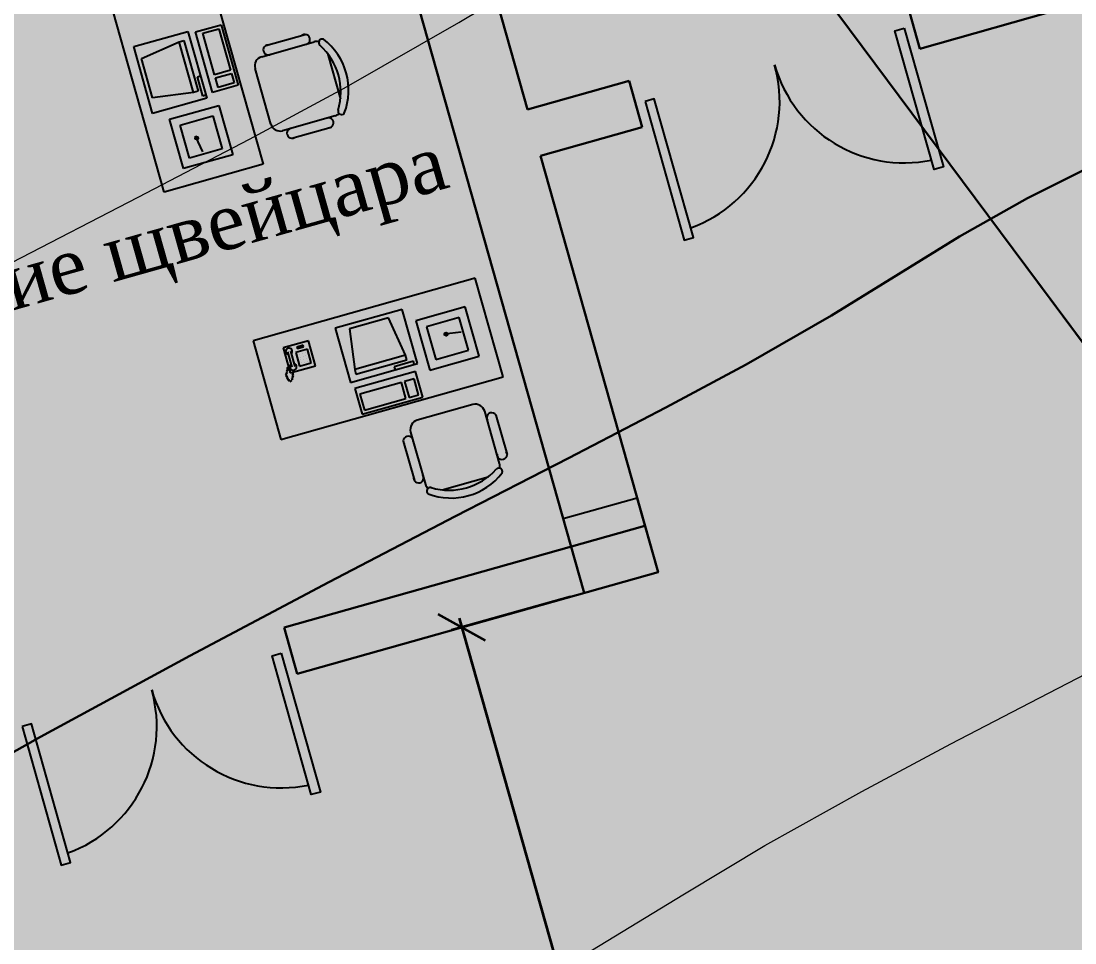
# Model space of a CAD drawing. Header units: millimetres. Extents: x 474337 to 1180020, y 4124662 to 4776603.
# Drawn here: x 802781 to 808259, y 4443696 to 4448492 of the extents above; entities that cross this region are included whole.
import ezdxf

# ---------------------------------------------------------------- set-up
doc = ezdxf.new("R2010")
doc.units = ezdxf.units.MM
doc.header["$PDMODE"] = 32
doc.header["$PDSIZE"] = 0.33
for name, color, linetype in [('(031) Горизонтали', 42, 'Continuous'), ('(040) Ограда', 7, 'Continuous'), ('ШРИФТ', 7, 'Continuous')]:
    doc.layers.add(name, color=color, linetype=linetype)
doc.layers.add('(032) Горизонтали утолщенные', color=32, linetype='Continuous', lineweight=30)
doc.styles.add('GENERATED_STYLE_1', font='times.ttf')
doc.styles.add('J~stule', font='dutch.ttf')
doc.linetypes.add('ОГРАДА_V_ПРОВ', pattern='A,2.5,["v",Standard,S=1,R=0,X=0,Y=0],5,["v",Standard,S=1,R=180,X=0,Y=0],2.5', length=10)
doc.dimstyles.new('J~style', dxfattribs={"dimscale": 100, "dimtxt": 2.5, "dimasz": 2, "dimexe": 0.55, "dimexo": 0.725, "dimtad": 1, "dimdec": 0, "dimdsep": 46, "dimtxsty": 'J~stule', "dimblk": 'OBLIQUE', "dimcen": 2, "dimdle": 0.5, "dimadec": 0, "dimazin": 0, "dimtfac": 1, "dimtdec": 0, "dimtmove": 0, "dimatfit": 3, "dimfxl": 1, "dimarcsym": 0})

# ---------------------------------------------------------------- blocks, each defined once
blk = doc.blocks.new('_Oblique')
at = {"color": 0, "linetype": 'ByBlock', "lineweight": -2}
blk.add_line((-0.5, -0.5), (0.5, 0.5), dxfattribs=at)
blk = doc.blocks.new('*D184')
at = {"color": 0, "lineweight": -2, "transparency": 16777216}
for p, q in [((3392703.1, -519833.5), (3392060.6, -519833.5)), ((3392115.6, -519783.5), (3392115.6, -525483.5)), ((3392703.1, -525433.5), (3392060.6, -525433.5))]:
    blk.add_line(p, q, dxfattribs=at)
at = {"layer": 'Defpoints', "color": 0, "lineweight": 30, "transparency": 16777216}
for p in [(3392775.6, -519833.5), (3392115.6, -525433.5), (3392775.6, -525433.5)]:
    blk.add_point(p, dxfattribs=at)
at = {"color": 0, "lineweight": -2, "transparency": 16777216, "xscale": 200, "yscale": 200, "zscale": 200}
for p, rotation in [((3392115.6, -519833.5), 90), ((3392115.6, -525433.5), 270)]:
    blk.add_blockref('_Oblique', p, dxfattribs=dict(at, rotation=rotation))
at = {"color": 0, "transparency": 16777216, "insert": (3391922.9, -522633.5), "char_height": 250, "attachment_point": 5, "rotation": 90, "style": 'J~stule'}
blk.add_mtext('5600', dxfattribs=at)
blk = doc.blocks.new('*D178')
at = {"color": 0, "lineweight": -2, "transparency": 16777216}
for p, q in [((3395457.1, -517383.5), (3395457.1, -515683.5)), ((3395428.1, -515733.5), (3395402.1, -515733.5)), ((3395428.1, -517333.5), (3395402.1, -517333.5))]:
    blk.add_line(p, q, dxfattribs=at)
at = {"layer": 'Defpoints', "color": 0, "lineweight": 30, "transparency": 16777216}
for p in [(3395457.1, -515733.5), (3395500.6, -515733.5), (3395500.6, -517333.5)]:
    blk.add_point(p, dxfattribs=at)
at = {"color": 0, "lineweight": -2, "transparency": 16777216, "xscale": 200, "yscale": 200, "zscale": 200}
for p, rotation in [((3395457.1, -515733.5), 90), ((3395457.1, -517333.5), 270)]:
    blk.add_blockref('_Oblique', p, dxfattribs=dict(at, rotation=rotation))
at = {"color": 0, "transparency": 16777216, "insert": (3395266.2, -516533.5), "char_height": 250, "attachment_point": 5, "rotation": 90, "style": 'J~stule'}
blk.add_mtext('1600', dxfattribs=at)
blk = doc.blocks.new('dfgfdgf')
h = blk.add_hatch(color=256)
h.dxf.hatch_style = 1
h.paths.add_polyline_path([(3393175.57, -519833.49), (3393175.57, -519433.49), (3392775.57, -519433.49), (3392775.57, -519833.49)])
for p, q in [((3391242.23, -517233.5), (3391242.23, -516033.5)), ((3391775.56, -516033.5), (3391775.56, -517233.5)), ((3391294.74, -516824.39), (3391294.74, -516462.55)), ((3391294.74, -516462.55), (3391587.66, -516462.55)), ((3391587.66, -516462.55), (3391587.66, -516824.39)), ((3391624.81, -516803.39), (3391624.81, -516476.01)), ((3391624.81, -516476.01), (3391762.66, -516476.01)), ((3391762.66, -516476.01), (3391762.66, -516803.39)), ((3391317.14, -516532.88), (3391529.33, -516501.8)), ((3391317.14, -516744.8), (3391317.14, -516532.88)), ((3391529.33, -516501.8), (3391553.69, -516501.8)), ((3391529.33, -516776.8), (3391529.33, -516501.8)), ((3391553.69, -516501.8), (3391553.69, -516776.8)), ((3391659.28, -516717.24), (3391659.28, -516493.24)), ((3391659.28, -516493.24), (3391745.43, -516493.24)), ((3391745.43, -516493.24), (3391745.43, -516717.24)), ((3391956.41, -516643.47), (3392168.91, -516643.47)), ((3391570.43, -516703.78), (3391587.66, -516703.78)), ((3391570.43, -516807.16), (3391570.43, -516703.78)), ((3391920.99, -516693.47), (3392204.33, -516693.47)), ((3391529.33, -516776.8), (3391317.14, -516744.8)), ((3391745.43, -516717.24), (3391659.28, -516717.24)), ((3391659.28, -516786.16), (3391659.28, -516734.47)), ((3391659.28, -516734.47), (3391745.43, -516734.47)), ((3391745.43, -516734.47), (3391745.43, -516786.16)), ((3391870.99, -517043.47), (3391870.99, -516743.47)), ((3391553.69, -516776.8), (3391529.33, -516776.8)), ((3391587.66, -516807.16), (3391570.43, -516807.16)), ((3391762.66, -516803.39), (3391624.81, -516803.39)), ((3391745.43, -516786.16), (3391659.28, -516786.16)), ((3392254.33, -516769.47), (3392254.33, -517017.47)), ((3391587.66, -516824.39), (3391294.74, -516824.39)), ((3391370.99, -516876.8), (3391637.66, -516876.8)), ((3391370.99, -517143.47), (3391370.99, -516876.8)), ((3391415.44, -516921.25), (3391593.22, -516921.25)), ((3391415.44, -517099.03), (3391415.44, -516921.25)), ((3391593.22, -516921.25), (3391593.22, -517099.03)), ((3391637.66, -516876.8), (3391637.66, -517143.47)), ((3391483.39, -517029.5), (3391478.57, -516996.52)), ((3391491.83, -517087.22), (3391483.39, -517029.5)), ((3392204.33, -517093.47), (3391920.99, -517093.47)), ((3391637.66, -517143.47), (3391370.99, -517143.47)), ((3391593.22, -517099.03), (3391415.44, -517099.03)), ((3391956.41, -517144.17), (3392168.91, -517144.17)), ((3391775.56, -517233.5), (3391242.23, -517233.5)), ((3392675.57, -518104.74), (3391475.57, -518104.74)), ((3391475.57, -518104.74), (3391475.57, -518638.08)), ((3392675.57, -518638.08), (3392675.57, -518104.74)), ((3391753.38, -518181.78), (3391616.63, -518181.78)), ((3391616.63, -518181.78), (3391616.63, -518316.84)), ((3391753.38, -518316.84), (3391753.38, -518181.78)), ((3392266.46, -518157.25), (3391904.62, -518157.25)), ((3391904.62, -518157.25), (3391904.62, -518450.18)), ((3391974.96, -518179.66), (3391943.87, -518391.84)), ((3392186.87, -518179.66), (3391974.96, -518179.66)), ((3392218.87, -518391.84), (3392186.87, -518179.66)), ((3392266.46, -518450.18), (3392266.46, -518157.25)), ((3391631.93, -518207.85), (3391631.93, -518291.19)), ((3391648.59, -518207.85), (3391648.59, -518291.19)), ((3391735.71, -518223.03), (3391673.21, -518223.03)), ((3391673.21, -518223.03), (3391673.21, -518295.95)), ((3391720.09, -518196.99), (3391686.23, -518196.99)), ((3391686.23, -518196.99), (3391686.23, -518204.81)), ((3391686.23, -518204.81), (3391720.09, -518204.81)), ((3391688.84, -518236.06), (3391688.84, -518236.06)), ((3391704.46, -518236.06), (3391704.46, -518236.06)), ((3391720.09, -518204.81), (3391720.09, -518196.99)), ((3391720.09, -518236.06), (3391720.09, -518236.06)), ((3391735.71, -518295.95), (3391735.71, -518223.03)), ((3392318.87, -518233.51), (3392318.87, -518500.18)), ((3392585.54, -518233.51), (3392318.87, -518233.51)), ((3392585.54, -518500.18), (3392585.54, -518233.51)), ((3391608.34, -518299.79), (3391598.34, -518303.12)), ((3391611.67, -518293.12), (3391601.67, -518296.46)), ((3391615.01, -518286.46), (3391605.01, -518289.79)), ((3391673.21, -518295.95), (3391735.71, -518295.95)), ((3391688.84, -518251.68), (3391688.84, -518251.68)), ((3391688.84, -518267.31), (3391688.84, -518267.31)), ((3391688.84, -518282.93), (3391688.84, -518282.93)), ((3391704.46, -518251.68), (3391704.46, -518251.68)), ((3391704.46, -518267.31), (3391704.46, -518267.31)), ((3391704.46, -518282.93), (3391704.46, -518282.93)), ((3391720.09, -518251.68), (3391720.09, -518251.68)), ((3391720.09, -518267.31), (3391720.09, -518267.31)), ((3391720.09, -518282.93), (3391720.09, -518282.93)), ((3392363.32, -518277.96), (3392363.32, -518455.73)), ((3392541.1, -518277.96), (3392363.32, -518277.96)), ((3392541.1, -518455.73), (3392541.1, -518277.96)), ((3391598.34, -518319.79), (3391588.34, -518323.12)), ((3391598.34, -518326.46), (3391588.34, -518329.79)), ((3391598.34, -518333.12), (3391588.34, -518336.46)), ((3391598.34, -518339.79), (3391588.34, -518343.12)), ((3391601.67, -518313.12), (3391591.67, -518316.46)), ((3391601.67, -518346.46), (3391591.67, -518349.79)), ((3391605.01, -518306.46), (3391595.01, -518309.79)), ((3391605.01, -518353.12), (3391595.01, -518356.46)), ((3391621.67, -518349.79), (3391611.67, -518353.12)), ((3391625.01, -518343.12), (3391615.01, -518346.46)), ((3391616.63, -518316.84), (3391753.38, -518316.84)), ((3391628.34, -518336.46), (3391618.34, -518339.79)), ((3391631.67, -518329.79), (3391621.67, -518333.12)), ((3391634.35, -518307.49), (3391628.34, -518326.46)), ((3392471.57, -518345.91), (3392438.59, -518341.09)), ((3392529.29, -518354.34), (3392471.57, -518345.91)), ((3391612.85, -518357.87), (3391602.85, -518361.2)), ((3391943.87, -518391.84), (3391943.87, -518416.21)), ((3392218.87, -518391.84), (3391943.87, -518391.84)), ((3392218.87, -518416.21), (3392218.87, -518391.84)), ((3391904.62, -518450.18), (3392266.46, -518450.18)), ((3391943.87, -518416.21), (3392218.87, -518416.21)), ((3392145.85, -518432.95), (3392145.85, -518450.18)), ((3392249.23, -518432.95), (3392145.85, -518432.95)), ((3392249.23, -518450.18), (3392249.23, -518432.95)), ((3392363.32, -518455.73), (3392541.1, -518455.73)), ((3392245.46, -518487.33), (3391918.08, -518487.33)), ((3391918.08, -518487.33), (3391918.08, -518625.18)), ((3392245.46, -518625.18), (3392245.46, -518487.33)), ((3392318.87, -518500.18), (3392585.54, -518500.18)), ((3392159.31, -518521.79), (3391935.31, -518521.79)), ((3391935.31, -518521.79), (3391935.31, -518607.95)), ((3392159.31, -518607.95), (3392159.31, -518521.79)), ((3392228.23, -518521.79), (3392176.54, -518521.79)), ((3392176.54, -518521.79), (3392176.54, -518607.95)), ((3392228.23, -518607.95), (3392228.23, -518521.79)), ((3391918.08, -518625.18), (3392245.46, -518625.18)), ((3391935.31, -518607.95), (3392159.31, -518607.95)), ((3392176.54, -518607.95), (3392228.23, -518607.95)), ((3391475.57, -518638.08), (3392675.57, -518638.08)), ((3392485.54, -518733.51), (3392185.54, -518733.51)), ((3392135.54, -518783.51), (3392135.54, -519066.84)), ((3392535.54, -519066.84), (3392535.54, -518783.51)), ((3392085.54, -518818.93), (3392085.54, -519031.43)), ((3392586.24, -518818.93), (3392586.24, -519031.43)), ((3392211.54, -519116.84), (3392459.54, -519116.84))]:
    blk.add_line(p, q)
at = {"lineweight": 30}
for p, q in [((3393175.57, -517333.49), (3393725.57, -517333.49)), ((3393725.57, -517333.49), (3393725.57, -517583.49)), ((3395225.57, -517333.49), (3395225.57, -517583.49)), ((3393175.57, -517583.49, -112.85), (3393725.57, -517583.49, -82.57)), ((3395225.57, -517583.49), (3396025.57, -517583.49, 44.04)), ((3391225.57, -519583.49), (3391225.57, -519833.49))]:
    blk.add_line(p, q, dxfattribs=at)
for points in [[(3393725.57, -511433.49), (3392775.57, -511433.49), (3392775.57, -519833.49)], [(3393725.57, -511833.49), (3393175.57, -511833.49), (3393175.57, -517333.49)], [(3393175.57, -517583.49), (3393175.57, -519833.49)], [(3393175.57, -519583.49), (3393175.57, -519583.49), (3391225.57, -519583.49)], [(3393175.57, -519833.49), (3393175.57, -519833.49), (3391225.57, -519833.49)]]:
    blk.add_lwpolyline(points, dxfattribs=at)
for points in [[(3393775.57, -517458.49), (3393775.57, -518208.49), (3393825.57, -518208.49), (3393825.57, -517458.49)], [(3395175.57, -517458.49), (3395175.57, -518208.49), (3395125.57, -518208.49), (3395125.57, -517458.49)], [(3392775.57, -519433.49), (3392775.57, -519833.49), (3393175.57, -519833.49), (3393175.57, -519433.49)], [(3389775.57, -519708.49), (3389775.57, -520458.49), (3389825.57, -520458.49), (3389825.57, -519708.49)], [(3391175.57, -519708.49), (3391175.57, -520458.49), (3391125.57, -520458.49), (3391125.57, -519708.49)]]:
    blk.add_lwpolyline(points, close=True)
for centre in [(3391480.38, -517008.89), (3392450.96, -518342.9)]:
    blk.add_circle(centre, 8.33)
for centre, radius, start, end in [((3391963.7, -516668.47), 26.04, 73.73979, 286.26021), ((3392161.62, -516668.47), 26.04, 253.73979, 106.26021), ((3391920.99, -516743.47), 50, 90, 180), ((3392204.33, -516743.47), 50, 62.41556, 90), ((3392243.4, -516708.13), 18.28, 53.30993, 212.02741), ((3391987.66, -516893.47), 333.33, 323.1301, 36.8699), ((3391951.39, -516893.47), 327.34, 327.57575, 32.42425), ((3391920.99, -517043.47), 50, 180, 270), ((3391963.7, -517119.17), 26.04, 73.73979, 286.26021), ((3392161.62, -517119.17), 26.04, 253.73979, 106.26021), ((3392204.33, -517043.47), 50, 270, 297.58444), ((3392243.4, -517078.81), 18.28, 147.97259, 306.69007), ((3393775.57, -517458.49), 700, 274.09604, 0), ((3395175.57, -517458.49), 700, 180, 265.90396), ((3391640.26, -518207.85), 17.47, 298.49146, 241.50854), ((3391640.26, -518291.19), 17.47, 118.49146, 61.50854), ((3392185.54, -518783.51), 50, 90, 180), ((3392485.54, -518783.51), 50, 0, 90), ((3392110.54, -518826.22), 26.04, 343.7398, 196.26021), ((3392561.24, -518826.22), 26.04, 343.7398, 196.26021), ((3392110.54, -519024.14), 26.04, 163.73979, 16.26021), ((3392185.54, -519066.84), 50, 180, 207.58444), ((3392485.54, -519066.84), 50, 332.41556, 0), ((3392561.24, -519024.14), 26.04, 163.73979, 16.26021), ((3392150.2, -519105.92), 18.28, 57.97259, 216.69006), ((3392335.54, -518850.18), 333.33, 233.1301, 306.8699), ((3392335.54, -518813.9), 327.34, 237.57575, 302.42425), ((3392520.88, -519105.92), 18.28, 323.30994, 122.02741), ((3389775.57, -519708.49), 700, 274.09604, 0), ((3391175.57, -519708.49), 700, 180, 265.90396)]:
    blk.add_arc(centre, radius, start, end)
at = {"layer": 'ШРИФТ', "style": 'GENERATED_STYLE_1'}
blk.add_text('Помещение щвейцара ', height=292.5, dxfattribs=at).set_placement((3388524.78, -517613.32))
for base, p1, p2, picture, middle in [((3395457.08, -515733.49), (3395500.57, -517333.49), (3395500.57, -515733.49), '*D178', (3395266.2, -516533.49)), ((3392115.62, -525433.49), (3392775.57, -519833.49), (3392775.57, -525433.49), '*D184', (3391922.92, -522633.49))]:
    dim = blk.add_linear_dim(base=base, p1=p1, p2=p2, angle=90, dimstyle='J~style', override={"dimdec": 1, "dimtdec": 1})
    dim.commit()
    dim.dimension.update_dxf_attribs({"geometry": picture, "text_midpoint": middle})

msp = doc.modelspace()

# ---------------------------------------------------------------- hatches: boundary and pattern name
at = {"lineweight": 30}
h = msp.add_hatch(color=21, dxfattribs=at)
h.dxf.hatch_style = 1
h.paths.add_polyline_path([(816383.7, 4442296.7), (818308.5, 4442840), (816569.8, 4448999.3), (817484.1, 4449257.4), (816845.6, 4451519.1), (816556.9, 4451437.5), (815796.2, 4454132.2), (815651.9, 4454091.5), (815679.1, 4453995.3), (813273.1, 4453316.1), (812471.7, 4456155.1), (763149.2, 4442231.9), (762429.3, 4444782.3), (757039.9, 4443260.9), (757080.6, 4443116.6), (757176.9, 4443143.7), (757856, 4440737.7), (754343.3, 4439746.1), (754886.6, 4437821.4), (752961.9, 4437278), (754700.6, 4431118.7), (756625.3, 4431662.1), (758146.7, 4426272.7), (756221.9, 4425729.3), (757960.6, 4419570), (759885.4, 4420113.4), (760700.4, 4417226.2), (784683.2, 4423996.3), (785262.1, 4422019.2), (795386.4, 4424877.2), (794846, 4426865.1), (809782.3, 4431081.5), (810217, 4429541.6), (813489.1, 4430465.3), (813054.4, 4432005.1), (818828.8, 4433635.2)])

# ---------------------------------------------------------------- linework, layer by layer
at = {"layer": '(031) Горизонтали', "color": 42, "linetype": 'Continuous', "lineweight": 0}
for points, elevation in [([(802732.1, 4447236), (803390.2, 4447575.9), (803968.3, 4447878.3), (804459.7, 4448143.2), (805057.2, 4448484.3), (805546.9, 4448780.4), (805979.8, 4449048.1), (806406.9, 4449304), (806879.5, 4449564.9), (807448.5, 4449847.4), (808018.1, 4450101), (808491.4, 4450285.4)], 1474990.5), ([(805424.1, 4443461.1), (806230.2, 4443952.3), (806648.1, 4444202.3), (807152.5, 4444484.4), (807615, 4444732), (808024.5, 4444944.9), (808369.9, 4445123.3)], 1473990.5)]:
    msp.add_lwpolyline(points, dxfattribs=dict(at, elevation=elevation))
at = {"layer": '(032) Горизонтали утолщенные', "color": 32, "linetype": 'Continuous', "lineweight": 30, "elevation": 1474490.5}
msp.add_lwpolyline([(802061.8, 4444306.3), (802882.1, 4444768.2), (803657.9, 4445190.5), (804380, 4445573), (805039.4, 4445915.7), (805627, 4446218.7), (806133.5, 4446481.8), (806549.8, 4446705.1), (806994.6, 4446961.1), (807342.1, 4447175.4), (807659.4, 4447371.2), (808013.3, 4447571.7), (808470.5, 4447800.2)], dxfattribs=at)
at = {"layer": '(040) Ограда', "linetype": 'ОГРАДА_V_ПРОВ', "elevation": 1457135.5, "flags": 128}
msp.add_lwpolyline([(773230, 4293341.4), (780245, 4293931.4), (785216, 4306857.4), (792609, 4330957.4), (799638, 4353201.4), (806309, 4368290.4), (815118, 4393839.4), (820228, 4409461.4), (820163, 4431401.4), (810308, 4444119.4), (800592, 4457181.4), (796529, 4463006.4), (791734, 4465641.4)], dxfattribs=at)
at = {"color": 5, "lineweight": 30, "elevation": 1457135.5}
msp.add_lwpolyline([(767460.9, 4271805.1), (775000, 4287529.4), (780245, 4293931.4), (785216, 4306857.4), (792609, 4330957.4), (799638, 4353201.4), (806309, 4368290.4), (815118, 4393839.4), (820228, 4409461.4), (820163, 4431401.4), (810308, 4444119.4), (800592, 4457181.4), (796529, 4463006.4), (791734, 4465641.4), (770795, 4447101.4), (748657, 4424245.4), (738066.7, 4413956), (704494, 4381337.4), (681979.6, 4364969)], dxfattribs=at)

# ---------------------------------------------------------------- block references
at = {"color": 1, "lineweight": 35, "rotation": 15.76376092732711}
msp.add_blockref('dfgfdgf', (-2600690.1, 4024079.1, 1453697.8), dxfattribs=at)

doc.saveas('drawing.dxf')
